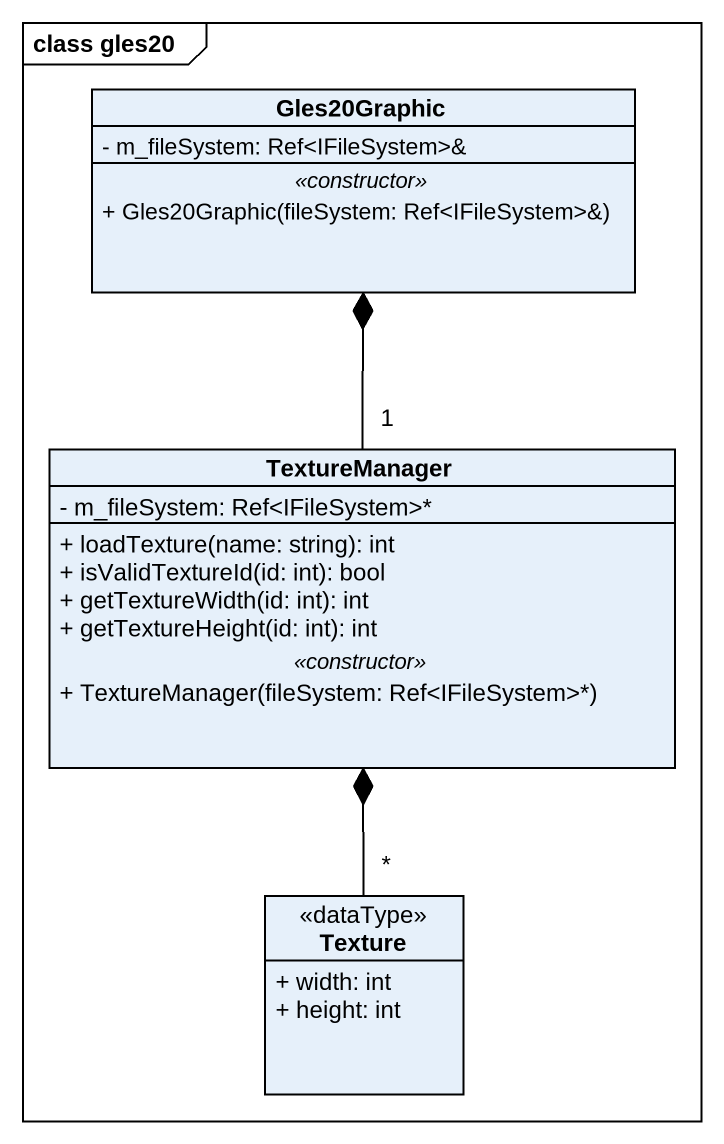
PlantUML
@startuml
mainframe class gles20
hide circle
hide empty members
skinparam classAttributeIconSize 0
class Gles20Graphic {
  - m_fileSystem: Ref<IFileSystem>&
  .. <<constructor>> ..
  + Gles20Graphic(fileSystem: Ref<IFileSystem>&)
}
class TextureManager {
  - m_fileSystem: Ref<IFileSystem>*
  --
  + loadTexture(name: string): int
  + isValidTextureId(id: int): bool
  + getTextureWidth(id: int): int
  + getTextureHeight(id: int): int
  .. <<constructor>> ..
  + TextureManager(fileSystem: Ref<IFileSystem>*)
}
class Texture <<dataType>> {
  + width: int
  + height: int
}
TextureManager "1" -up-* Gles20Graphic
Texture "*" -up-* TextureManager
@enduml
